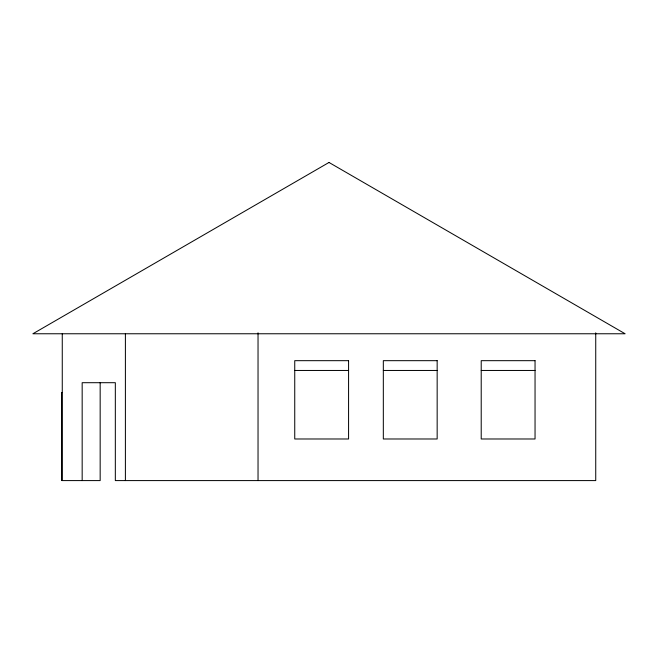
<?xml version="1.0" encoding="UTF-8"?>
<svg xmlns="http://www.w3.org/2000/svg" width="658" height="658" viewBox="0 0 658 658"><rect width="100%" height="100%" fill="white"/><g stroke="black" fill="none" stroke-linecap="round" stroke-linejoin="round"><path stroke-width="0.99" d="M294.743 370.462L348.576 370.462M383.326 370.462L437.159 370.462M481.212 370.462L535.044 370.462M62.263 392.489L61.613 392.489L61.613 480.587M595.737 332.816L595.737 480.587L115.331 480.587L115.331 382.701L82.168 382.701L82.168 480.587M258.035 332.816L258.035 480.587M125.398 333.762L125.398 480.587M100.164 382.701L100.164 480.587L62.263 480.587L62.263 333.762M329 162.46L32.9 333.762L625.1 333.762L329 162.46M348.576 360.674L294.743 360.674L294.743 438.985L348.576 438.985L348.576 360.674M437.159 360.674L383.326 360.674L383.326 438.985L437.159 438.985L437.159 360.674M535.044 360.674L481.212 360.674L481.212 438.985L535.044 438.985L535.044 360.674"/></g></svg>
